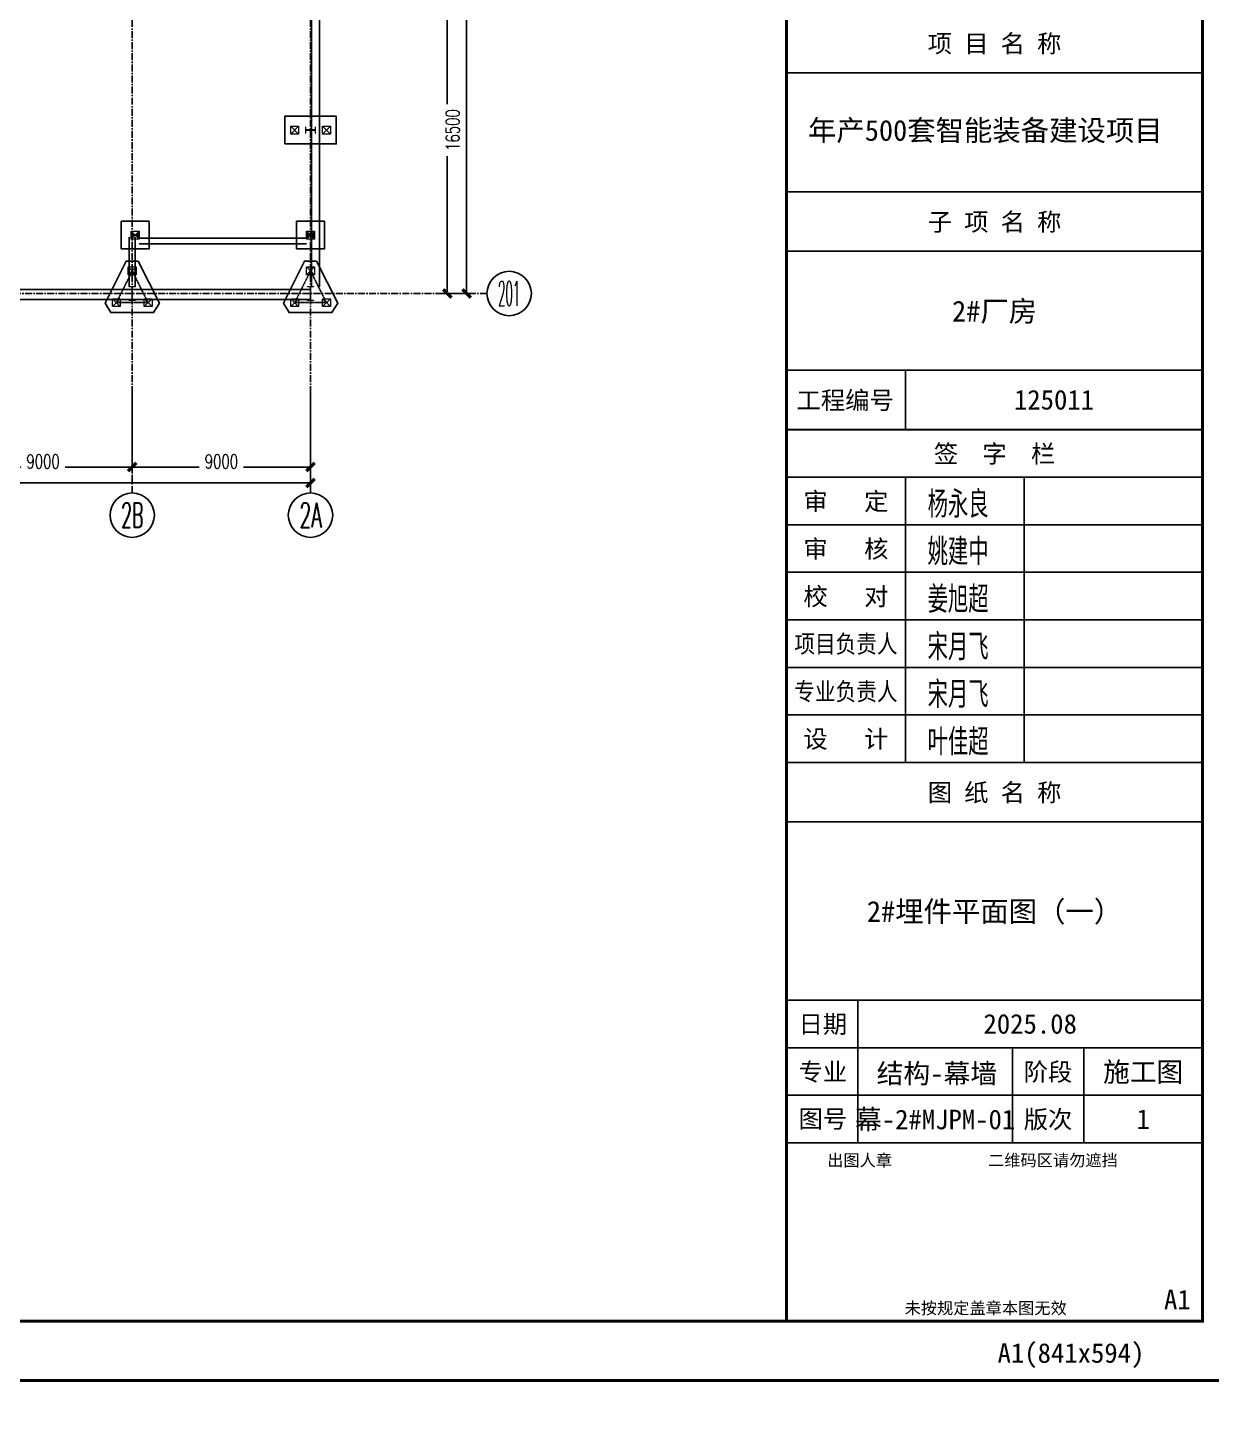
# Model space of a CAD drawing. Extents: x 782294 to 1727252, y -631030 to 17645.
# Drawn here: x 1160279 to 1220017, y -454255 to -384468 of the extents above; entities that cross this region are included whole.
import ezdxf
from ezdxf.enums import TextEntityAlignment as Align

# ---------------------------------------------------------------- set-up
doc = ezdxf.new("R2010")
doc.units = 0
doc.linetypes.add('CENTER', pattern=[2, 1.25, -0.25, 0.25, -0.25])
doc.layers.get('Defpoints').update_dxf_attribs({"color": 210})
for name, color, linetype in [('!ZN3-铝板幕墙-3', 3, 'Continuous'), ('0-cxFrame', 155, 'Continuous'), ('3符号', 3, 'Continuous'), ('DIM', 173, 'Continuous'), ('DOTE', 1, 'CENTER'), ('qianming', 155, 'Continuous'), ('S-BKL', 4, 'Continuous'), ('S-DOTE1', 140, 'CENTER'), ('S-HATCH1-W', 252, 'Continuous')]:
    doc.layers.add(name, color=color, linetype=linetype)
for name, color, linetype, lineweight in [('0-cxText', 131, 'Continuous', 25), ('S-col', 2, 'Continuous', 0), ('S-zhuang', 1, 'Continuous', 0)]:
    doc.layers.add(name, color=color, linetype=linetype, lineweight=lineweight)
doc.styles.add('_TCH_AXIS', font='COMPLEX', dxfattribs={"bigfont": 'GBCBIG'})
doc.styles.add('BZHZ', font='bzxw', dxfattribs={"width": 0.8, "bigfont": 'bzhz'})
doc.styles.add('cx_biaoti', font='')
doc.styles.add('cx_tuming', font='simhei.ttf')
doc.styles.add('cx_tuqian1', font='')
doc.styles.add('DHTEXT-1', font='romans.shx', dxfattribs={"width": 0.7, "bigfont": 'chinese.shx'})
doc.styles.add('黑体', font='simhei.ttf', dxfattribs={"height": 12})
doc.styles.get('cx_biaoti').set_extended_font_data('SimSun')
doc.styles.get('cx_tuqian1').set_extended_font_data('SimSun')
doc.dimstyles.new('ZN280', dxfattribs={"dimscale": 280, "dimtxt": 2.5, "dimasz": 1.5, "dimexe": 1, "dimexo": 2, "dimgap": 0.9, "dimtad": 1, "dimdec": 0, "dimdsep": 46, "dimtxsty": 'DHTEXT-1', "dimblk": 'ARCHTICK', "dimcen": 2.5, "dimclrd": 173, "dimclre": 173, "dimclrt": 7, "dimazin": 2, "dimtfac": 1, "dimtdec": 0, "dimtix": 1, "dimtmove": 2, "dimatfit": 3, "dimfxl": 0, "dimarcsym": 0})

# ---------------------------------------------------------------- blocks, each defined once
blk = doc.blocks.new('zjcx_lan_qianzi(Dragon)')
for p, q in [((-7000, 4800), (0, 4800)), ((-5000, 4800), (-5000, 0)), ((-3000, 4800), (-3000, 0)), ((-7000, 4000), (0, 4000)), ((-7000, 3200), (0, 3200)), ((-7000, 2400), (0, 2400)), ((-7000, 1600), (0, 1600)), ((-7000, 800), (0, 800))]:
    blk.add_line(p, q)
at = {"const_width": 30}
blk.add_lwpolyline([(-7000, 5600), (0, 5600)], dxfattribs=at)
blk.add_lwpolyline([(-7000, 5600), (0, 5600), (0, 0), (-7000, 0)], close=True, dxfattribs=at)
at = {"style": 'cx_biaoti'}
for s, p in [('签  字  栏', (-3500, 5200)), ('审   定', (-6000, 4400)), ('审   核', (-6000, 3600)), ('校   对', (-6000, 2800)), ('设   计', (-6000, 400))]:
    blk.add_text(s, height=300, dxfattribs=at).set_placement(p, align=Align.MIDDLE)
at = {"style": 'cx_biaoti', "width": 0.85}
for s, p in [('项目负责人', (-6000, 2000)), ('专业负责人', (-6000, 1200))]:
    blk.add_text(s, height=300, dxfattribs=at).set_placement(p, align=Align.MIDDLE)
blk = doc.blocks.new('T-签字(Dragon)')
at = {"layer": '0-cxFrame'}
blk.add_blockref('zjcx_lan_qianzi(Dragon)', (0, 0), dxfattribs=at)
at = {"layer": 'qianming', "style": 'BZHZ', "width": 0.8}
for s, p in [('杨永良', (-4113, 4367)), ('姚建中', (-4113, 3567)), ('姜旭超', (-4113, 2767)), ('宋月飞', (-4113, 1967)), ('宋月飞', (-4113, 1167)), ('叶佳超', (-4113, 367))]:
    blk.add_text(s, height=450, dxfattribs=at).set_placement(p, align=Align.MIDDLE)
blk = doc.blocks.new('zjcx_lan_tuming(Dragon)')
for p, q in [((-7000, 8400), (0, 8400)), ((-5800, 3000), (-5800, 5400)), ((-7000, 4600), (0, 4600)), ((-3200, 3000), (-3200, 4600)), ((-2000, 3000), (-2000, 4600)), ((-7000, 3800), (0, 3800))]:
    blk.add_line(p, q)
at = {"const_width": 30}
for points in [[(-7000, 9400), (0, 9400)], [(-7000, 5400), (0, 5400)], [(-7000, 3000), (0, 3000)], [(-7000, 0), (0, 0)]]:
    blk.add_lwpolyline(points, dxfattribs=at)
blk.add_lwpolyline([(-7000, 9400), (0, 9400), (0, 0), (-7000, 0)], close=True)
at = {"style": 'cx_biaoti'}
for s, p in [('图 纸 名 称', (-3500, 8900)), ('日期', (-6388, 5000)), ('专业', (-6388, 4200)), ('阶段', (-2600, 4200)), ('图号', (-6388, 3400)), ('版次', (-2600, 3400))]:
    blk.add_text(s, height=300, dxfattribs=at).set_placement(p, align=Align.MIDDLE)
for s, p in [('出图人章', (-6316, 2607)), ('二维码区请勿遮挡', (-3609, 2607)), ('未按规定盖章本图无效', (-5013, 120))]:
    blk.add_text(s, height=200, dxfattribs=at).set_placement(p)
blk = doc.blocks.new('T-图签(Dragon)')
blk.add_blockref('zjcx_lan_tuming(Dragon)', (0, 0))
at = {"color": 3, "style": 'cx_biaoti'}
for s, p in [('2025.08', (-2900, 5000)), ('结构-幕墙 ', (-4358, 4173)), ('施工图', (-1000, 4200))]:
    blk.add_text(s, height=330, dxfattribs=at).set_placement(p, align=Align.MIDDLE)
blk = doc.blocks.new('zjcx_lan_xiangmu(Dragon)')
for p, q in [((-7000, 9000), (0, 9000)), ((-7000, 6000), (0, 6000)), ((-7000, 3000), (0, 3000)), ((-5000, 1000), (-5000, 0))]:
    blk.add_line(p, q)
at = {"const_width": 30}
for points in [[(-7000, 10000), (0, 10000)], [(-7000, 7000), (0, 7000)], [(-7000, 7000), (0, 7000)], [(-7000, 4000), (0, 4000)], [(-7000, 4000), (0, 4000)], [(-7000, 1000), (0, 1000)], [(-7000, 0), (0, 0)]]:
    blk.add_lwpolyline(points, dxfattribs=at)
blk.add_lwpolyline([(-7000, 10000), (0, 10000), (0, 0), (-7000, 0)], close=True)
at = {"style": 'cx_biaoti'}
for s, p in [('建 设 单 位', (-3500, 9500)), ('项 目 名 称', (-3500, 6500)), ('子 项 名 称', (-3500, 3500)), ('工程编号', (-6013, 500))]:
    blk.add_text(s, height=300, dxfattribs=at).set_placement(p, align=Align.MIDDLE)
blk = doc.blocks.new('T-项目(Dragon)')
blk.add_blockref('zjcx_lan_xiangmu(Dragon)', (0, 0))
at = {"color": 3, "style": 'cx_tuming'}
for s, height, p in [('嘉兴世赫建达智能装备有限公司', 330, (-6816, 7901)), ('年产500套智能装备建设项目 ', 350, (-6638, 4859))]:
    blk.add_text(s, height=height, dxfattribs=at).set_placement(p)
blk = doc.blocks.new('zjcx_T1(Dragon)')
at = {"layer": '0-cxFrame', "const_width": 50}
blk.add_lwpolyline([(-7000, 0), (0, 0), (0, 57400), (-7000, 57400)], close=True, dxfattribs=at)
at = {"layer": '0-cxFrame'}
for name, p in [('T-项目(Dragon)', (0, 15000)), ('T-签字(Dragon)', (0, 9400)), ('T-图签(Dragon)', (0, 0))]:
    blk.add_blockref(name, p, dxfattribs=at)
blk = doc.blocks.new('TK22.A1 L(Dragon)')
at = {"layer": '0-cxFrame', "color": 7, "const_width": 0.5}
blk.add_lwpolyline([(0, 0), (-841, 0), (-841, 594), (0, 594)], close=True, dxfattribs=at)
at = {"layer": '0-cxFrame', "const_width": 0.5}
for points in [[(-80, 10), (-821, 10), (-821, 584), (-80, 584)], [(-10, 10), (-80, 10), (-80, 584), (-10, 584)]]:
    blk.add_lwpolyline(points, close=True, dxfattribs=at)
at = {"layer": '0-cxFrame', "xscale": 0.01, "yscale": 0.01, "zscale": 0.01}
blk.add_blockref('zjcx_T1(Dragon)', (-10, 10), dxfattribs=at)
at = {"style": '黑体', "flags": 4}
blk.add_attdef('图幅', text='', height=3.3, dxfattribs=at).set_placement((-40, 3), align=Align.RIGHT)
at = {"layer": '0-cxFrame', "style": '黑体'}
blk.add_text('(841x594)', height=3.3, dxfattribs=at).set_placement((-40, 3))
at = {"layer": '0-cxText', "flags": 4}
for tag, height, style, p in [('建设单位', 3.5, 'cx_tuming', (-45, 240)), ('项目名称', 3.5, 'cx_tuming', (-45, 210)), ('子项名称', 3.5, 'cx_tuming', (-45, 180)), ('工程编号', 3.3, 'cx_tuqian1', (-35, 165)), ('图名1', 3.5, 'cx_tuming', (-45, 87)), ('图名2', 3.5, 'cx_tuming', (-45, 79)), ('图名3', 3.5, 'cx_tuming', (-45, 71)), ('出图日期', 3.3, 'cx_tuqian1', (-39, 60)), ('专业', 3.3, 'cx_tuqian1', (-55, 52)), ('图号', 3.3, 'cx_tuqian1', (-55, 44)), ('版次', 3.3, 'cx_tuqian1', (-20, 44))]:
    blk.add_attdef(tag, text='', height=height, dxfattribs=dict(at, style=style)).set_placement(p, align=Align.MIDDLE)
at = {"layer": 'Defpoints', "color": 6, "flags": 4}
for tag, height, style, p in [('tufu', 3.3, '黑体', (-12, 12)), ('dwfname', 4, 'cx_tuqian1', (-80, 3))]:
    blk.add_attdef(tag, text='', height=height, dxfattribs=dict(at, style=style)).set_placement(p, align=Align.RIGHT)
blk = doc.blocks.new('_ArchTick')
at = {"color": 0, "linetype": 'ByBlock', "const_width": 0.4}
blk.add_lwpolyline([(-0.5, -0.5), (0.5, 0.5)], dxfattribs=at)
blk = doc.blocks.new('*D1451')
at = {"layer": 'Defpoints', "color": 0, "ltscale": 2800, "transparency": 16777216}
for p in [(138300, -4250), (147300, -4250), (147300, -8759)]:
    blk.add_point(p, dxfattribs=at)
at = {"layer": 'DIM', "color": 173, "linetype": 'ByBlock', "lineweight": -2, "ltscale": 2800, "transparency": 16777216}
for p, q in [((138300, -4810), (138300, -9039)), ((147300, -4810), (147300, -9039)), ((138300, -8759), (141685, -8759)), ((147300, -8759), (143915, -8759))]:
    blk.add_line(p, q, dxfattribs=at)
at = {"layer": 'DIM', "color": 173, "lineweight": -2, "ltscale": 2800, "transparency": 16777216, "xscale": 420, "yscale": 420, "zscale": 420, "rotation": 180}
blk.add_blockref('_ArchTick', (138300, -8759), dxfattribs=at)
at = {"layer": 'DIM', "color": 173, "lineweight": -2, "ltscale": 2800, "transparency": 16777216, "xscale": 420, "yscale": 420, "zscale": 420}
blk.add_blockref('_ArchTick', (147300, -8759), dxfattribs=at)
at = {"layer": 'DIM', "color": 7, "ltscale": 2800, "transparency": 16777216, "insert": (142800, -8484), "char_height": 700, "attachment_point": 5, "style": 'DHTEXT-1'}
blk.add_mtext('9000', dxfattribs=at)
blk = doc.blocks.new('*D1452')
at = {"layer": 'Defpoints', "color": 0, "ltscale": 2800, "transparency": 16777216}
for p in [(147300, -4250), (156300, -4250), (156300, -8759)]:
    blk.add_point(p, dxfattribs=at)
at = {"layer": 'DIM', "color": 173, "linetype": 'ByBlock', "lineweight": -2, "ltscale": 2800, "transparency": 16777216}
for p, q in [((147300, -4810), (147300, -9039)), ((156300, -4810), (156300, -9039)), ((147300, -8759), (150685, -8759)), ((156300, -8759), (152915, -8759))]:
    blk.add_line(p, q, dxfattribs=at)
at = {"layer": 'DIM', "color": 173, "lineweight": -2, "ltscale": 2800, "transparency": 16777216, "xscale": 420, "yscale": 420, "zscale": 420, "rotation": 180}
blk.add_blockref('_ArchTick', (147300, -8759), dxfattribs=at)
at = {"layer": 'DIM', "color": 173, "lineweight": -2, "ltscale": 2800, "transparency": 16777216, "xscale": 420, "yscale": 420, "zscale": 420}
blk.add_blockref('_ArchTick', (156300, -8759), dxfattribs=at)
at = {"layer": 'DIM', "color": 7, "ltscale": 2800, "transparency": 16777216, "insert": (151800, -8484), "char_height": 700, "attachment_point": 5, "style": 'DHTEXT-1'}
blk.add_mtext('9000', dxfattribs=at)
blk = doc.blocks.new('*D1426')
at = {"layer": 'Defpoints', "color": 0, "ltscale": 2800, "transparency": 16777216}
for p in [(162184, 16500), (162184, 0), (163200, 0)]:
    blk.add_point(p, dxfattribs=at)
at = {"layer": 'DIM', "color": 173, "linetype": 'ByBlock', "lineweight": -2, "ltscale": 2800, "transparency": 16777216}
for p, q in [((162744, 16500), (163480, 16500)), ((163200, 16500), (163200, 9564)), ((163200, 0), (163200, 6936)), ((162744, 0), (163480, 0))]:
    blk.add_line(p, q, dxfattribs=at)
at = {"layer": 'DIM', "color": 173, "lineweight": -2, "ltscale": 2800, "transparency": 16777216, "xscale": 420, "yscale": 420, "zscale": 420}
for p, rotation in [((163200, 16500), 90), ((163200, 0), 270)]:
    blk.add_blockref('_ArchTick', p, dxfattribs=dict(at, rotation=rotation))
at = {"layer": 'DIM', "color": 7, "ltscale": 2800, "transparency": 16777216, "insert": (163475, 8250), "char_height": 700, "attachment_point": 5, "rotation": 90, "style": 'DHTEXT-1'}
blk.add_mtext('16500', dxfattribs=at)
blk = doc.blocks.new('*D1427')
at = {"layer": 'Defpoints', "color": 0, "ltscale": 2800, "transparency": 16777216}
for p in [(0, -4350), (156300, -4350), (156300, -9559)]:
    blk.add_point(p, dxfattribs=at)
at = {"layer": 'DIM', "color": 173, "linetype": 'ByBlock', "lineweight": -2, "ltscale": 2800, "transparency": 16777216}
for p, q in [((0, -4910), (0, -9839)), ((156300, -4910), (156300, -9839)), ((0, -9559), (76553, -9559)), ((156300, -9559), (79647, -9559))]:
    blk.add_line(p, q, dxfattribs=at)
at = {"layer": 'DIM', "color": 173, "lineweight": -2, "ltscale": 2800, "transparency": 16777216, "xscale": 420, "yscale": 420, "zscale": 420, "rotation": 180}
blk.add_blockref('_ArchTick', (0, -9559), dxfattribs=at)
at = {"layer": 'DIM', "color": 173, "lineweight": -2, "ltscale": 2800, "transparency": 16777216, "xscale": 420, "yscale": 420, "zscale": 420}
blk.add_blockref('_ArchTick', (156300, -9559), dxfattribs=at)
at = {"layer": 'DIM', "color": 7, "ltscale": 2800, "transparency": 16777216, "insert": (78100, -9284), "char_height": 700, "attachment_point": 5, "style": 'DHTEXT-1'}
blk.add_mtext('156300', dxfattribs=at)
blk = doc.blocks.new('*D1471')
at = {"layer": 'Defpoints', "color": 0, "ltscale": 2800, "transparency": 16777216}
for p in [(162284, 82500), (162284, 0), (164180, 0)]:
    blk.add_point(p, dxfattribs=at)
at = {"layer": 'DIM', "color": 173, "linetype": 'ByBlock', "lineweight": -2, "ltscale": 2800, "transparency": 16777216}
for p, q in [((162844, 82500), (164460, 82500)), ((164180, 82500), (164180, 42599)), ((164180, 0), (164180, 39901)), ((162844, 0), (164460, 0))]:
    blk.add_line(p, q, dxfattribs=at)
at = {"layer": 'DIM', "color": 173, "lineweight": -2, "ltscale": 2800, "transparency": 16777216, "xscale": 420, "yscale": 420, "zscale": 420}
for p, rotation in [((164180, 82500), 90), ((164180, 0), 270)]:
    blk.add_blockref('_ArchTick', p, dxfattribs=dict(at, rotation=rotation))
at = {"layer": 'DIM', "color": 7, "ltscale": 2800, "transparency": 16777216, "insert": (164455, 41250), "char_height": 700, "attachment_point": 5, "rotation": 90, "style": 'DHTEXT-1'}
blk.add_mtext('82500', dxfattribs=at)
blk = doc.blocks.new('卓越-轴号')
blk.add_circle((0, 0), 4)
at = {"color": 0, "style": '_TCH_AXIS', "width": 1.041667, "flags": 8}
blk.add_attdef('A', text='', height=4.48, dxfattribs=at).set_placement((-2, -2.24), (2, -2.24), align=Align.FIT)
blk = doc.blocks.new('20250922145540')
at = {"layer": 'S-col'}
blk.add_lwpolyline([(-195790, 766820), (-195490, 766820), (-195490, 766808), (-195636, 766808), (-195636, 766132), (-195490, 766132), (-195490, 766120), (-195790, 766120), (-195790, 766132), (-195644, 766132), (-195644, 766808), (-195790, 766808)], close=True, dxfattribs=at)
blk = doc.blocks.new('S-ZHUANG-400')
at = {"layer": 'S-zhuang'}
for p, q in [((200, -200), (-200, 200)), ((-200, -200), (200, 200))]:
    blk.add_line(p, q, dxfattribs=at)
blk.add_lwpolyline([(-200, 200), (200, 200), (200, -200), (-200, -200)], close=True, dxfattribs=at)
blk = doc.blocks.new('CT3')
at = {"layer": 'S-DOTE1', "ltscale": 0.25}
for p, q in [((-101758, -257494), (-101758, -257614)), ((-101698, -257554), (-101818, -257554))]:
    blk.add_line(p, q, dxfattribs=at)
at = {"layer": 'S-DOTE1', "linetype": 'CENTER', "ltscale": 0.25}
blk.add_lwpolyline([(-100958, -258016), (-101758, -256416), (-102558, -258016)], close=True, dxfattribs=at)
at = {"layer": 'S-HATCH1-W'}
blk.add_lwpolyline([(-101449, -255916), (-102067, -255916), (-103130, -258042), (-102837, -258516), (-100680, -258516), (-100387, -258042)], close=True, dxfattribs=at)
at = {"layer": 'S-zhuang', "rotation": 90}
for p in [(-101758, -256416), (-102558, -258016), (-100958, -258016)]:
    blk.add_blockref('S-ZHUANG-400', p, dxfattribs=at)
blk = doc.blocks.new('CT2')
at = {"layer": 'S-DOTE1', "ltscale": 0.25}
for p, q in [((-193565, -187166), (-193685, -187166)), ((-193625, -187226), (-193625, -187106))]:
    blk.add_line(p, q, dxfattribs=at)
at = {"layer": 'S-HATCH1-W'}
blk.add_lwpolyline([(-194325, -185866), (-192925, -185866), (-192925, -188466), (-194325, -188466)], close=True, dxfattribs=at)
at = {"layer": 'S-zhuang'}
for p in [(-193625, -186366), (-193625, -187966)]:
    blk.add_blockref('S-ZHUANG-400', p, dxfattribs=at)
blk = doc.blocks.new('CT1')
at = {"layer": 'S-HATCH1-W'}
blk.add_lwpolyline([(-91607, -249948), (-91607, -248548), (-90207, -248548), (-90207, -249948)], close=True, dxfattribs=at)
at = {"layer": 'S-zhuang', "rotation": 90.00000000000001}
blk.add_blockref('S-ZHUANG-400', (-90907, -249248), dxfattribs=at)
blk = doc.blocks.new('A$C8df6222d')
at = {"layer": 'S-BKL'}
for p, q in [((156350, 338), (156350, 82500)), ((147150, 338), (147150, 2850)), ((156100, 2500), (147650, 2500)), ((156304, -300), (-4, -300))]:
    blk.add_line(p, q, dxfattribs=at)
for points in [[(156750, 338), (156750, 82500)], [(147450, 338), (147450, 2850)], [(156100, 2800), (147650, 2800)], [(156304, 200), (-4, 200)]]:
    blk.add_lwpolyline(points, dxfattribs=at)
at = {"layer": 'S-col'}
for points in [[(156550, 8100), (156550, 8400), (156538, 8400), (156538, 8254), (156062, 8254), (156062, 8400), (156050, 8400), (156050, 8100), (156062, 8100), (156062, 8246), (156538, 8246), (156538, 8100)], [(147300, 2850), (147300, 3050), (147312, 3050), (147312, 2954), (147588, 2954), (147588, 3050), (147600, 3050), (147600, 2850), (147588, 2850), (147588, 2946), (147312, 2946), (147312, 2850)], [(156150, 2850), (156150, 3050), (156162, 3050), (156162, 2954), (156438, 2954), (156438, 3050), (156450, 3050), (156450, 2850), (156438, 2850), (156438, 2946), (156162, 2946), (156162, 2850)]]:
    blk.add_lwpolyline(points, close=True, dxfattribs=at)
for p in [(342940, -766470), (351940, -766470)]:
    blk.add_blockref('20250922145540', p)
at = {"layer": 'S-zhuang', "rotation": 90}
blk.add_blockref('CT2', (-30866, 201875), dxfattribs=at)
at = {"layer": 'S-zhuang'}
for name, p in [('CT1', (238357, 252198)), ('CT1', (247207, 252198)), ('CT3', (249058, 257554)), ('CT3', (258058, 257554))]:
    blk.add_blockref(name, p, dxfattribs=at)
blk = doc.blocks.new('20250821100646')
at = {"layer": 'DOTE', "ltscale": 280}
for p, q in [((147300, -10067.4), (147300, 92720)), ((156300, -10067.4), (156300, 92720)), ((165204.2, 0), (-11095.8, 0))]:
    blk.add_line(p, q, dxfattribs=at)
at = {"layer": '3符号', "color": 7}
ref = blk.add_blockref('卓越-轴号', (166324.2, 1.1), dxfattribs=dict(at, xscale=280, yscale=280, zscale=280))
ref.add_attrib('A', '201', dxfattribs={"layer": '0', "color": 0, "height": 1254.4, "style": '_TCH_AXIS', "width": 0.382653}).set_placement((165764.2, -626.1), (166884.2, -626.1), align=Align.FIT)
ref = blk.add_blockref('卓越-轴号', (147300, -11187.4), dxfattribs=dict(at, xscale=280, yscale=280, zscale=280))
ref.add_attrib('A', '2B', dxfattribs={"layer": '0', "color": 0, "height": 1254.4, "style": '_TCH_AXIS', "width": 0.506757}).set_placement((146740, -11814.6), (147860, -11814.6), align=Align.FIT)
ref = blk.add_blockref('卓越-轴号', (156300, -11187.4), dxfattribs=dict(at, xscale=280, yscale=280, zscale=280))
ref.add_attrib('A', '2A', dxfattribs={"layer": '0', "color": 0, "height": 1254.4, "style": '_TCH_AXIS', "width": 0.493421}).set_placement((155740, -11814.6), (156860, -11814.6), align=Align.FIT)
at = {"layer": 'DIM', "ltscale": 2800}
for base, p1, p2, angle, picture, middle in [((164179.7, 0), (162284.2, 82500), (162284.2, 0), 270, '*D1471', (164454.7, 41250)), ((163200, 0), (162184.2, 16500), (162184.2, 0), 270, '*D1426', (163475, 8250)), ((156300, -9558.7), (0, -4350), (156300, -4350), 0, '*D1427', (78100, -9283.7)), ((147300, -8758.7), (138300, -4250), (147300, -4250), 0, '*D1451', (142800, -8483.7)), ((156300, -8758.7), (147300, -4250), (156300, -4250), 0, '*D1452', (151800, -8483.7))]:
    dim = blk.add_linear_dim(base=base, p1=p1, p2=p2, angle=angle, dimstyle='ZN280', dxfattribs=at)
    dim.commit()
    dim.dimension.update_dxf_attribs({"geometry": picture, "text_midpoint": middle, "dimtype": 129})

msp = doc.modelspace()

# ---------------------------------------------------------------- block references
at = {"layer": '!ZN3-铝板幕墙-3', "ltscale": 1750}
msp.add_blockref('A$C8df6222d', (1018254.9, -397885.7), dxfattribs=at)
at = {"layer": '0-cxFrame'}
ref = msp.add_blockref('TK22.A1 L(Dragon)', (1222576.7, -452755.4), dxfattribs=dict(at, xscale=300, yscale=300, zscale=300))
ref.add_attrib('子项名称', '2#厂房', dxfattribs={"layer": '0-cxText', "height": 1050, "style": 'cx_tuming'}).set_placement((1209076.7, -398755.4), align=Align.MIDDLE)
ref.add_attrib('图名2', '2#埋件平面图（一）', dxfattribs={"layer": '0-cxText', "height": 1050, "style": 'cx_tuming'}).set_placement((1209076.7, -429055.4), align=Align.MIDDLE)
ref.add_attrib('工程编号', '125011', dxfattribs={"layer": '0-cxText', "height": 990, "style": 'cx_tuqian1'}).set_placement((1212076.7, -403255.4), align=Align.MIDDLE)
ref.add_attrib('图号', '幕-2#MJPM-01', dxfattribs={"layer": '0-cxText', "height": 990, "style": 'cx_tuqian1'}).set_placement((1206076.7, -439555.4), align=Align.MIDDLE)
ref.add_attrib('版次', '1', dxfattribs={"layer": '0-cxText', "height": 990, "style": 'cx_tuqian1'}).set_placement((1216576.7, -439555.4), align=Align.MIDDLE)
ref.add_attrib('图幅', 'A1', dxfattribs={"layer": '0', "height": 990, "style": '黑体'}).set_placement((1210576.7, -451855.4), align=Align.RIGHT)
ref.add_attrib('tufu', 'A1', dxfattribs={"layer": 'Defpoints', "color": 6, "height": 990, "style": '黑体'}).set_placement((1218976.7, -449155.4), align=Align.RIGHT)
at = {"layer": '0-cxFrame', "xscale": 300, "yscale": 300, "zscale": 300}
msp.add_blockref('TK22.A1 L(Dragon)', (1222576.7, -630955.4), dxfattribs=at)
at = {"layer": 'DIM', "ltscale": 1500}
msp.add_blockref('20250821100646', (1018254.9, -397885.7), dxfattribs=at)

doc.saveas('drawing.dxf')
